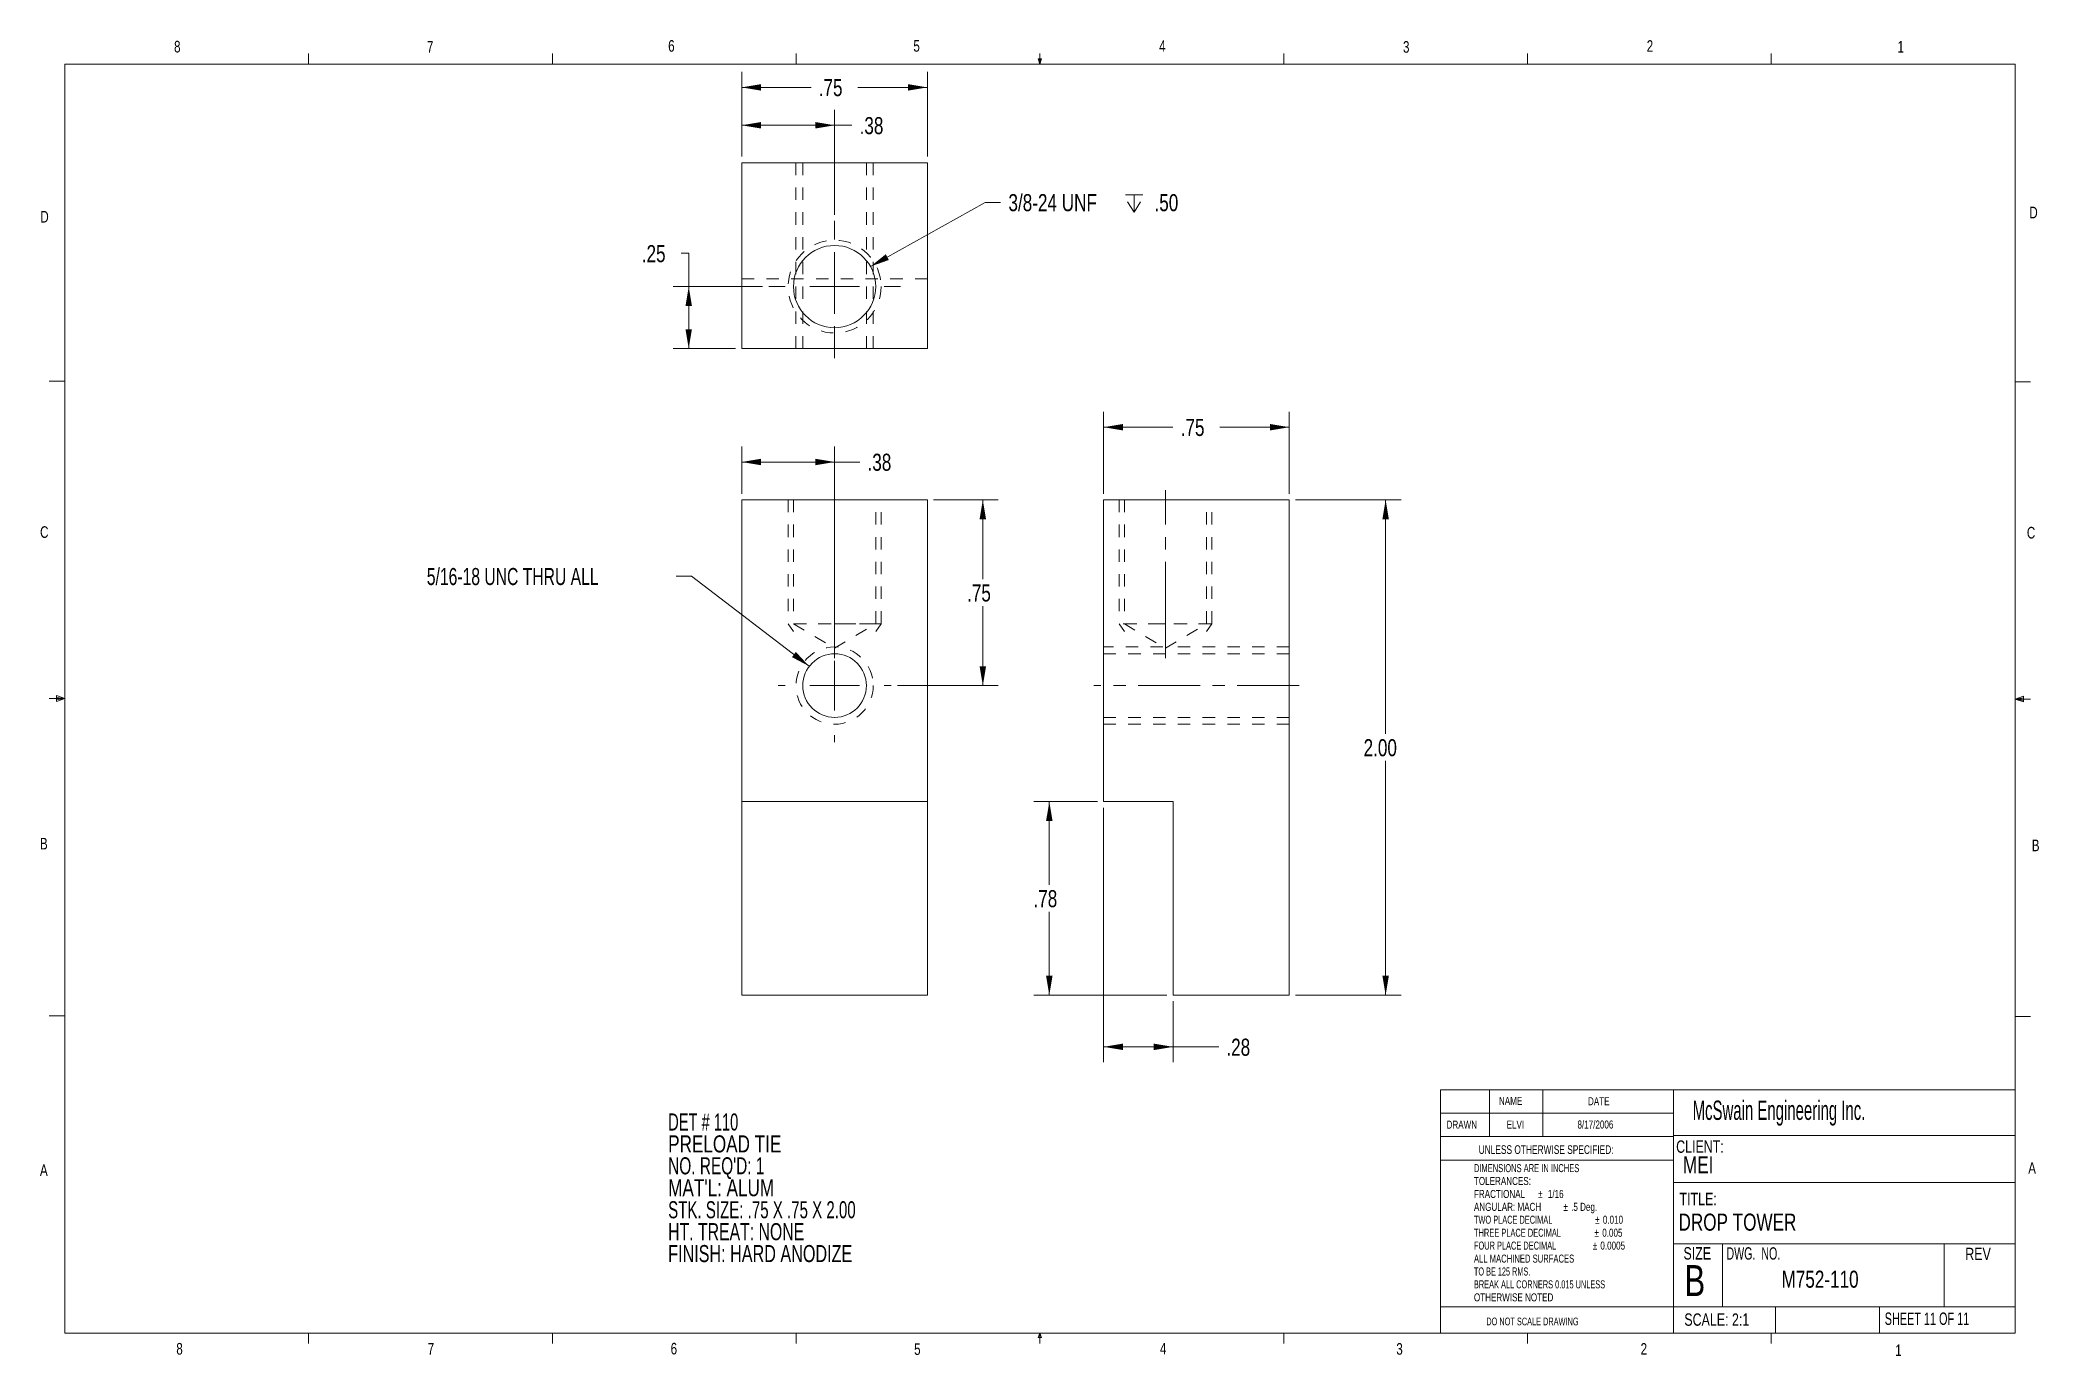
# Model space of a CAD drawing. Header units: inches. Extents: x 0.4 to 16.6, y 0.2 to 10.8.
import ezdxf

# ---------------------------------------------------------------- set-up
doc = ezdxf.new("R2010")
doc.units = ezdxf.units.IN
doc.header["$MEASUREMENT"] = 0
doc.linetypes.add('CENTERX2', pattern=[0.8, 0.5, -0.1, 0.1, -0.1])
doc.linetypes.add('HIDDEN', pattern=[0.075, 0.05, -0.025])
doc.layers.add('FORMAT', color=7, linetype='Continuous', lineweight=0)
doc.styles.add('SLDTEXTSTYLE0', font='TXT', dxfattribs={"width": 0.75})
doc.styles.add('SLDTEXTSTYLE1', font='TXT', dxfattribs={"width": 0.698864})
doc.styles.add('SLDTEXTSTYLE10', font='TXT', dxfattribs={"width": 0.5775})
doc.styles.add('SLDTEXTSTYLE11', font='TXT', dxfattribs={"width": 0.6875})
doc.styles.add('SLDTEXTSTYLE12', font='TXT', dxfattribs={"width": 0.675})
doc.styles.add('SLDTEXTSTYLE13', font='TXT', dxfattribs={"width": 0.66})
doc.styles.add('SLDTEXTSTYLE14', font='TXT', dxfattribs={"width": 0.692308})
doc.styles.add('SLDTEXTSTYLE15', font='TXT', dxfattribs={"width": 0.708333})
doc.styles.add('SLDTEXTSTYLE2', font='TXT', dxfattribs={"width": 0.631579})
doc.styles.add('SLDTEXTSTYLE3', font='TXT', dxfattribs={"width": 0.671053})
doc.styles.add('SLDTEXTSTYLE4', font='TXT', dxfattribs={"width": 0.666667})
doc.styles.add('SLDTEXTSTYLE5', font='TXT', dxfattribs={"width": 0.710526})
doc.styles.add('SLDTEXTSTYLE6', font='TXT', dxfattribs={"width": 0.65625})
doc.styles.add('SLDTEXTSTYLE7', font='TXT', dxfattribs={"width": 0.685345})
doc.styles.add('SLDTEXTSTYLE8', font='TXT', dxfattribs={"width": 0.642857})
doc.styles.add('SLDTEXTSTYLE9', font='TXT', dxfattribs={"width": 0.72})
doc.dimstyles.new('SLDDIMSTYLE0', dxfattribs={"dimtxt": 0.137795, "dimasz": 0.156, "dimexe": 0, "dimexo": 0.0625, "dimgap": 0.034449, "dimtad": 0, "dimtih": 1, "dimtoh": 1, "dimlfac": 0.5, "dimzin": 12, "dimdsep": 46, "dimtxsty": 'SLDTEXTSTYLE0', "dimsah": 1, "dimcen": 0.09, "dimadec": 0, "dimazin": 0, "dimtfac": 1, "dimtdec": 3, "dimtofl": 0, "dimtmove": 0, "dimatfit": 3, "dimfxl": 0, "dimtolj": 1, "dimtzin": 12, "dimarcsym": 0})
doc.dimstyles.new('SLDDIMSTYLE1', dxfattribs={"dimtxt": 0.137795, "dimasz": 0.156, "dimexe": 0, "dimexo": 0.0625, "dimgap": 0.034449, "dimtad": 0, "dimtih": 1, "dimtoh": 1, "dimlfac": 0.5, "dimzin": 12, "dimdsep": 46, "dimtxsty": 'SLDTEXTSTYLE0', "dimsah": 1, "dimcen": 0.09, "dimadec": 0, "dimazin": 0, "dimtfac": 1, "dimtdec": 3, "dimtofl": 0, "dimtmove": 0, "dimatfit": 3, "dimfxl": 0, "dimtolj": 1, "dimtzin": 12, "dimarcsym": 0})
doc.dimstyles.new('SLDDIMSTYLE2', dxfattribs={"dimtxt": 0.137795, "dimasz": 0.156, "dimexe": 0, "dimexo": 0.0625, "dimgap": 0.034449, "dimtad": 0, "dimtih": 1, "dimtoh": 1, "dimlfac": 0.5, "dimzin": 4, "dimdsep": 46, "dimtxsty": 'SLDTEXTSTYLE0', "dimsah": 1, "dimcen": 0.09, "dimadec": 0, "dimazin": 0, "dimtfac": 1, "dimtdec": 3, "dimtofl": 0, "dimtmove": 0, "dimatfit": 3, "dimfxl": 0, "dimtolj": 1, "dimtzin": 12, "dimarcsym": 0})

# ---------------------------------------------------------------- blocks, each defined once
blk = doc.blocks.new('SW_NOTE_0')
at = {"color": 7, "linetype": 'Continuous', "lineweight": 0, "char_height": 0.065, "attachment_point": 1}
for s, insert, style in [('DIMENSIONS ARE IN INCHES', (0, 0.083), 'SLDTEXTSTYLE1'), ('TOLERANCES:', (0, -0.021), 'SLDTEXTSTYLE0'), ('FRACTIONAL', (0, -0.126), 'SLDTEXTSTYLE0'), ('%%p', (0.518, -0.126), 'SLDTEXTSTYLE0'), (' 1/16', (0.579, -0.126), 'SLDTEXTSTYLE0'), ('ANGULAR: MACH', (0, -0.23), 'SLDTEXTSTYLE0'), ('%%p', (0.723, -0.23), 'SLDTEXTSTYLE0'), ('.5 Deg.', (0.785, -0.23), 'SLDTEXTSTYLE0'), ('TWO PLACE DECIMAL    ', (0, -0.334), 'SLDTEXTSTYLE2'), ('THREE PLACE DECIMAL  ', (0, -0.439), 'SLDTEXTSTYLE3'), ('%%p', (0.974, -0.439), 'SLDTEXTSTYLE0'), ('%%p', (0.979, -0.334), 'SLDTEXTSTYLE0'), ('0.005', (1.036, -0.439), 'SLDTEXTSTYLE0'), ('0.010', (1.041, -0.334), 'SLDTEXTSTYLE0'), ('FOUR PLACE DECIMAL  ', (0, -0.543), 'SLDTEXTSTYLE4'), ('%%p', (0.959, -0.543), 'SLDTEXTSTYLE0'), ('0.0005', (1.021, -0.543), 'SLDTEXTSTYLE0'), ('ALL MACHINED SURFACES', (0, -0.648), 'SLDTEXTSTYLE5'), ('TO BE 125 RMS.', (0, -0.752), 'SLDTEXTSTYLE6'), ('OTHERWISE NOTED', (0, -0.961), 'SLDTEXTSTYLE0'), ('BREAK ALL CORNERS 0.015 UNLESS ', (0, -0.856), 'SLDTEXTSTYLE7')]:
    blk.add_mtext(s, dxfattribs=dict(at, insert=insert, style=style))
blk = doc.blocks.new('SW_NOTE_1')
at = {"color": 7, "linetype": 'Continuous', "lineweight": 0, "char_height": 0.1378, "attachment_point": 1}
for s, insert, style in [('DET # 110', (0, 0.176), 'SLDTEXTSTYLE8'), ('PRELOAD TIE', (0, -0.001), 'SLDTEXTSTYLE0'), ("NO. REQ'D: 1", (0, -0.178), 'SLDTEXTSTYLE12'), ("MAT'L: ALUM", (0, -0.355), 'SLDTEXTSTYLE0'), ('STK. SIZE: .75 X .75 X 2.00', (0, -0.533), 'SLDTEXTSTYLE13'), ('HT. TREAT: NONE', (0, -0.71), 'SLDTEXTSTYLE14'), ('FINISH: HARD ANODIZE', (0, -0.887), 'SLDTEXTSTYLE15')]:
    blk.add_mtext(s, dxfattribs=dict(at, insert=insert, style=style))
blk = doc.blocks.new('*D3')
at = {"color": 7, "linetype": 'Continuous', "lineweight": 0}
for p, q in [((5.688, 6.505), (5.563, 6.505)), ((6.638, 5.778), (5.688, 6.505))]:
    blk.add_line(p, q, dxfattribs=at)
blk.add_solid([(6.638, 5.778), (6.53, 5.894), (6.499, 5.852)], dxfattribs=at)
at = {"color": 7, "linetype": 'Continuous', "lineweight": 0, "insert": (3.55, 6.572), "char_height": 0.1378, "attachment_point": 1, "style": 'SLDTEXTSTYLE11'}
blk.add_mtext('5/16-18 UNC THRU ALL', dxfattribs=at)
blk = doc.blocks.new('*D4')
at = {"color": 7, "linetype": 'Continuous', "lineweight": 0}
for p, q in [((6.093, 7.172), (6.093, 7.553)), ((6.093, 7.428), (6.843, 7.428)), ((6.843, 6.129), (6.843, 7.553)), ((6.843, 7.428), (7.046, 7.428))]:
    blk.add_line(p, q, dxfattribs=at)
for points in [[(6.093, 7.428), (6.249, 7.402), (6.249, 7.454)], [(6.843, 7.428), (6.687, 7.454), (6.687, 7.402)]]:
    blk.add_solid(points, dxfattribs=at)
at = {"color": 7, "linetype": 'Continuous', "lineweight": 0, "insert": (7.109, 7.495), "char_height": 0.1378, "attachment_point": 1, "style": 'SLDTEXTSTYLE0'}
blk.add_mtext('.38', dxfattribs=at)
blk = doc.blocks.new('*D5')
at = {"color": 7, "linetype": 'Continuous', "lineweight": 0}
for p, q in [((7.643, 7.122), (8.165, 7.122)), ((8.04, 7.122), (8.04, 6.482)), ((8.04, 5.622), (8.04, 6.263)), ((7.35, 5.622), (8.165, 5.622))]:
    blk.add_line(p, q, dxfattribs=at)
for points in [[(8.04, 7.122), (8.014, 6.966), (8.066, 6.966)], [(8.04, 5.622), (8.066, 5.778), (8.014, 5.778)]]:
    blk.add_solid(points, dxfattribs=at)
at = {"color": 7, "linetype": 'Continuous', "lineweight": 0, "insert": (7.913, 6.439), "char_height": 0.1378, "attachment_point": 1, "style": 'SLDTEXTSTYLE0'}
blk.add_mtext('.75', dxfattribs=at)
blk = doc.blocks.new('SW_CENTERMARKSYMBOL_0')
at = {"color": 7, "linetype": 'Continuous', "lineweight": 0}
for p, q in [((0, 0.4), (0, 0.457)), ((0, 0), (0, 0.2)), ((-0.4, 0), (-0.457, 0)), ((0, 0), (-0.2, 0)), ((0, 0), (0, -0.2)), ((0, 0), (0.2, 0)), ((0.4, 0), (0.457, 0)), ((0, -0.4), (0, -0.457))]:
    blk.add_line(p, q, dxfattribs=at)
blk = doc.blocks.new('*D7')
at = {"color": 7, "linetype": 'Continuous', "lineweight": 0}
for p, q in [((6.093, 9.895), (6.093, 10.579)), ((7.593, 9.895), (7.593, 10.579)), ((6.093, 10.454), (6.653, 10.454)), ((7.593, 10.454), (7.032, 10.454))]:
    blk.add_line(p, q, dxfattribs=at)
for points in [[(6.093, 10.454), (6.249, 10.428), (6.249, 10.48)], [(7.593, 10.454), (7.437, 10.48), (7.437, 10.428)]]:
    blk.add_solid(points, dxfattribs=at)
at = {"color": 7, "linetype": 'Continuous', "lineweight": 0, "insert": (6.715, 10.521), "char_height": 0.1378, "attachment_point": 1, "style": 'SLDTEXTSTYLE0'}
blk.add_mtext('.75', dxfattribs=at)
blk = doc.blocks.new('SW_SYMBOL_HOLE_DEPTH')
at = {"color": 0, "linetype": 'Continuous', "lineweight": 0}
for p, q in [((0, 34.4), (31.5, 34.4)), ((3.9, 21.9), (15.7, 3)), ((15.7, 34.4), (15.7, 3)), ((27.6, 21.9), (15.7, 3))]:
    blk.add_line(p, q, dxfattribs=at)
blk = doc.blocks.new('*D8')
at = {"color": 7, "linetype": 'Continuous', "lineweight": 0}
for p, q in [((7.132, 9.007), (8.059, 9.525)), ((8.059, 9.525), (8.184, 9.525))]:
    blk.add_line(p, q, dxfattribs=at)
blk.add_solid([(7.132, 9.007), (7.281, 9.06), (7.256, 9.106)], dxfattribs=at)
at = {"color": 7, "linetype": 'Continuous', "lineweight": 0, "xscale": 0.004470703125, "yscale": 0.004470703125, "zscale": 0.004470703125}
blk.add_blockref('SW_SYMBOL_HOLE_DEPTH', (9.191, 9.433), dxfattribs=at)
at = {"color": 7, "linetype": 'Continuous', "lineweight": 0, "char_height": 0.1378, "attachment_point": 1, "style": 'SLDTEXTSTYLE0'}
for s, insert in [('3/8-24 UNF', (8.247, 9.592)), (' .50', (9.388, 9.592))]:
    blk.add_mtext(s, dxfattribs=dict(at, insert=insert))
blk = doc.blocks.new('*D10')
at = {"color": 7, "linetype": 'Continuous', "lineweight": 0}
for p, q in [((6.093, 9.895), (6.093, 10.273)), ((6.843, 9.427), (6.843, 10.273)), ((6.093, 10.148), (6.843, 10.148)), ((6.843, 10.148), (6.982, 10.148))]:
    blk.add_line(p, q, dxfattribs=at)
for points in [[(6.093, 10.148), (6.249, 10.122), (6.249, 10.174)], [(6.843, 10.148), (6.687, 10.174), (6.687, 10.122)]]:
    blk.add_solid(points, dxfattribs=at)
at = {"color": 7, "linetype": 'Continuous', "lineweight": 0, "insert": (7.045, 10.214), "char_height": 0.1378, "attachment_point": 1, "style": 'SLDTEXTSTYLE0'}
blk.add_mtext('.38', dxfattribs=at)
blk = doc.blocks.new('*D11')
at = {"color": 7, "linetype": 'Continuous', "lineweight": 0}
for p, q in [((5.603, 9.114), (5.665, 9.114)), ((5.665, 9.114), (5.665, 8.845)), ((6.261, 8.845), (5.54, 8.845)), ((5.665, 8.845), (5.665, 8.345)), ((6.043, 8.345), (5.54, 8.345))]:
    blk.add_line(p, q, dxfattribs=at)
for points in [[(5.665, 8.845), (5.639, 8.689), (5.691, 8.689)], [(5.665, 8.345), (5.691, 8.501), (5.639, 8.501)]]:
    blk.add_solid(points, dxfattribs=at)
at = {"color": 7, "linetype": 'Continuous', "lineweight": 0, "insert": (5.286, 9.18), "char_height": 0.1378, "attachment_point": 1, "style": 'SLDTEXTSTYLE0'}
blk.add_mtext('.25', dxfattribs=at)
blk = doc.blocks.new('SW_CENTERMARKSYMBOL_1')
at = {"color": 7, "linetype": 'Continuous', "lineweight": 0}
for p, q in [((0, 0.4), (0, 0.532)), ((0, 0), (0, 0.2)), ((-0.4, 0), (-0.532, 0)), ((0, 0), (-0.2, 0)), ((0, 0), (0, -0.2)), ((0, 0), (0.2, 0)), ((0.4, 0), (0.532, 0)), ((0, -0.4), (0, -0.532))]:
    blk.add_line(p, q, dxfattribs=at)
blk = doc.blocks.new('*D13')
at = {"color": 7, "linetype": 'Continuous', "lineweight": 0}
for p, q in [((9.015, 7.172), (9.015, 7.834)), ((10.515, 7.172), (10.515, 7.834)), ((9.015, 7.709), (9.575, 7.709)), ((10.515, 7.709), (9.955, 7.709))]:
    blk.add_line(p, q, dxfattribs=at)
for points in [[(9.015, 7.709), (9.171, 7.683), (9.171, 7.735)], [(10.515, 7.709), (10.359, 7.735), (10.359, 7.683)]]:
    blk.add_solid(points, dxfattribs=at)
at = {"color": 7, "linetype": 'Continuous', "lineweight": 0, "insert": (9.638, 7.776), "char_height": 0.1378, "attachment_point": 1, "style": 'SLDTEXTSTYLE0'}
blk.add_mtext('.75', dxfattribs=at)
blk = doc.blocks.new('*D14')
at = {"color": 7, "linetype": 'Continuous', "lineweight": 0}
for p, q in [((10.565, 7.122), (11.418, 7.122)), ((11.293, 7.122), (11.293, 5.232)), ((11.293, 3.122), (11.293, 5.013)), ((10.565, 3.122), (11.418, 3.122))]:
    blk.add_line(p, q, dxfattribs=at)
for points in [[(11.293, 7.122), (11.267, 6.966), (11.319, 6.966)], [(11.293, 3.122), (11.319, 3.278), (11.267, 3.278)]]:
    blk.add_solid(points, dxfattribs=at)
at = {"color": 7, "linetype": 'Continuous', "lineweight": 0, "insert": (11.115, 5.189), "char_height": 0.1378, "attachment_point": 1, "style": 'SLDTEXTSTYLE0'}
blk.add_mtext('2.00', dxfattribs=at)
blk = doc.blocks.new('*D15')
at = {"color": 7, "linetype": 'Continuous', "lineweight": 0}
for p, q in [((9.015, 4.635), (9.015, 2.579)), ((9.577, 3.072), (9.577, 2.579)), ((9.015, 2.704), (9.577, 2.704)), ((9.577, 2.704), (9.945, 2.704))]:
    blk.add_line(p, q, dxfattribs=at)
for points in [[(9.015, 2.704), (9.171, 2.678), (9.171, 2.73)], [(9.577, 2.704), (9.421, 2.73), (9.421, 2.678)]]:
    blk.add_solid(points, dxfattribs=at)
at = {"color": 7, "linetype": 'Continuous', "lineweight": 0, "insert": (10.007, 2.77), "char_height": 0.1378, "attachment_point": 1, "style": 'SLDTEXTSTYLE0'}
blk.add_mtext('.28', dxfattribs=at)
blk = doc.blocks.new('*D16')
at = {"color": 7, "linetype": 'Continuous', "lineweight": 0}
for p, q in [((8.965, 4.685), (8.452, 4.685)), ((8.577, 4.685), (8.577, 4.013)), ((8.577, 3.122), (8.577, 3.794)), ((9.527, 3.122), (8.452, 3.122))]:
    blk.add_line(p, q, dxfattribs=at)
for points in [[(8.577, 4.685), (8.551, 4.529), (8.603, 4.529)], [(8.577, 3.122), (8.603, 3.278), (8.551, 3.278)]]:
    blk.add_solid(points, dxfattribs=at)
at = {"color": 7, "linetype": 'Continuous', "lineweight": 0, "insert": (8.449, 3.97), "char_height": 0.1378, "attachment_point": 1, "style": 'SLDTEXTSTYLE0'}
blk.add_mtext('.78', dxfattribs=at)

msp = doc.modelspace()

# ---------------------------------------------------------------- linework, layer by layer
at = {"color": 7, "linetype": 'Continuous', "lineweight": 0}
for p, q in [((2.595, 10.642), (2.595, 10.727)), ((4.564, 10.642), (4.564, 10.727)), ((6.532, 10.642), (6.532, 10.727)), ((8.501, 10.642), (8.488, 10.684)), ((8.514, 10.684), (8.488, 10.684)), ((8.494, 10.684), (8.501, 10.642)), ((8.501, 10.642), (8.501, 10.727)), ((8.501, 10.642), (8.514, 10.684)), ((8.506, 10.684), (8.501, 10.642)), ((10.47, 10.642), (10.47, 10.727)), ((12.439, 10.642), (12.439, 10.727)), ((14.407, 10.642), (14.407, 10.727)), ((0.626, 10.642), (16.376, 10.642)), ((0.626, 10.642), (0.626, 0.392)), ((16.376, 0.392), (16.376, 10.642)), ((0.626, 8.08), (0.501, 8.08)), ((16.376, 8.075), (16.501, 8.075)), ((0.626, 5.517), (0.501, 5.517)), ((0.559, 5.541), (0.559, 5.494)), ((0.626, 5.517), (0.559, 5.541)), ((0.626, 5.517), (0.559, 5.526)), ((0.626, 5.517), (0.559, 5.507)), ((0.626, 5.517), (0.559, 5.494)), ((16.376, 5.513), (16.443, 5.537)), ((16.376, 5.513), (16.443, 5.522)), ((16.376, 5.513), (16.501, 5.513)), ((16.376, 5.513), (16.443, 5.49)), ((16.376, 5.513), (16.443, 5.502)), ((16.443, 5.537), (16.443, 5.49)), ((0.626, 2.955), (0.501, 2.955)), ((16.376, 2.95), (16.501, 2.95)), ((11.737, 2.356), (11.737, 0.392)), ((11.737, 2.356), (16.376, 2.356)), ((12.132, 2.356), (12.132, 1.981)), ((12.563, 2.356), (12.563, 1.981)), ((13.618, 2.356), (13.618, 0.392)), ((11.737, 2.169), (13.618, 2.169)), ((11.737, 1.981), (13.618, 1.981)), ((13.618, 1.989), (16.376, 1.989)), ((13.618, 1.788), (11.737, 1.788)), ((13.618, 1.607), (16.376, 1.607)), ((13.618, 1.112), (16.376, 1.112)), ((14.013, 1.112), (14.013, 0.605)), ((15.804, 1.112), (15.804, 0.605)), ((13.618, 0.605), (11.737, 0.605)), ((13.618, 0.605), (16.376, 0.605)), ((14.441, 0.605), (14.441, 0.392)), ((15.28, 0.605), (15.28, 0.392)), ((16.376, 0.392), (0.626, 0.392)), ((2.595, 0.392), (2.595, 0.307)), ((4.564, 0.392), (4.564, 0.307)), ((6.532, 0.392), (6.532, 0.307)), ((8.488, 0.357), (8.501, 0.392)), ((8.514, 0.357), (8.488, 0.357)), ((8.501, 0.392), (8.501, 0.307)), ((8.501, 0.392), (8.514, 0.357)), ((10.47, 0.392), (10.47, 0.307)), ((12.439, 0.392), (12.439, 0.307)), ((14.407, 0.392), (14.407, 0.307))]:
    msp.add_line(p, q, dxfattribs=at)
at = {"color": 7, "linetype": 'CENTERX2', "lineweight": 0}
for p, q in [((6.843, 9.924), (6.843, 8.266)), ((6.843, 6.122), (6.843, 7.201)), ((9.515, 6.122), (9.515, 7.201)), ((6.843, 6.122), (6.843, 5.844)), ((9.515, 6.122), (9.515, 5.844)), ((10.594, 5.622), (8.936, 5.622))]:
    msp.add_line(p, q, dxfattribs=at)
at = {"color": 7, "linetype": 'Continuous', "lineweight": 15}
for p, q in [((6.093, 9.845), (6.093, 8.345)), ((7.593, 9.845), (6.093, 9.845)), ((7.593, 9.845), (7.593, 8.345)), ((7.593, 8.345), (6.093, 8.345)), ((7.593, 7.122), (6.093, 7.122)), ((6.093, 7.122), (6.093, 4.685)), ((7.593, 7.122), (7.593, 4.685)), ((9.015, 7.122), (9.015, 4.685)), ((10.515, 7.122), (9.015, 7.122)), ((10.515, 3.122), (10.515, 7.122)), ((7.593, 4.685), (6.093, 4.685)), ((6.093, 4.685), (6.093, 3.122)), ((7.593, 4.685), (7.593, 3.122)), ((9.015, 4.685), (9.577, 4.685)), ((9.577, 4.685), (9.577, 3.122)), ((7.593, 3.122), (6.093, 3.122)), ((9.577, 3.122), (10.515, 3.122))]:
    msp.add_line(p, q, dxfattribs=at)
at = {"color": 7, "linetype": 'HIDDEN', "lineweight": 0}
for p, q in [((6.53, 9.845), (6.53, 8.345)), ((7.155, 8.345), (7.155, 9.845)), ((6.468, 7.122), (6.468, 6.122)), ((7.218, 6.122), (7.218, 7.122)), ((9.14, 7.122), (9.14, 6.122)), ((9.89, 6.122), (9.89, 7.122)), ((6.468, 6.122), (6.511, 6.058)), ((7.215, 6.122), (6.468, 6.122)), ((7.175, 6.058), (7.218, 6.122)), ((7.218, 6.122), (7.215, 6.122)), ((9.14, 6.122), (9.183, 6.058)), ((9.474, 6.122), (9.14, 6.122)), ((9.515, 6.122), (9.474, 6.122)), ((9.89, 6.122), (9.515, 6.122)), ((9.847, 6.058), (9.89, 6.122)), ((9.495, 5.935), (9.015, 5.935)), ((10.515, 5.935), (9.535, 5.935)), ((9.015, 5.31), (10.515, 5.31))]:
    msp.add_line(p, q, dxfattribs=at)
at = {"color": 9, "linetype": 'HIDDEN', "lineweight": 0}
for p, q in [((6.586, 9.845), (6.586, 8.345)), ((7.1, 8.345), (7.1, 9.845)), ((7.593, 8.907), (6.093, 8.907)), ((6.511, 7.122), (6.511, 6.122)), ((7.175, 6.122), (7.175, 7.122)), ((9.183, 7.122), (9.183, 6.122)), ((9.847, 6.122), (9.847, 7.122)), ((6.511, 6.122), (6.843, 6.122)), ((6.511, 6.122), (6.843, 5.923)), ((6.843, 6.122), (7.175, 6.122)), ((6.843, 5.923), (7.175, 6.122)), ((9.183, 6.122), (9.847, 6.122)), ((9.183, 6.122), (9.515, 5.923)), ((9.515, 5.923), (9.847, 6.122)), ((10.515, 5.879), (9.015, 5.879)), ((9.015, 5.365), (10.515, 5.365))]:
    msp.add_line(p, q, dxfattribs=at)
at = {"color": 7, "linetype": 'HIDDEN', "lineweight": 0}
for centre, radius in [((6.843, 8.845), 0.375), ((6.843, 5.622), 0.312)]:
    msp.add_circle(centre, radius, dxfattribs=at)
at = {"color": 7, "linetype": 'Continuous', "lineweight": 15}
for centre, radius in [((6.843, 8.845), 0.332), ((6.843, 5.622), 0.257)]:
    msp.add_circle(centre, radius, dxfattribs=at)

# ---------------------------------------------------------------- block references
at = {"color": 7, "linetype": 'Continuous', "lineweight": 0}
for name, p in [('SW_CENTERMARKSYMBOL_1', (6.843, 8.845)), ('SW_CENTERMARKSYMBOL_0', (6.843, 5.622)), ('SW_NOTE_1', (5.499, 1.99)), ('SW_NOTE_0', (12.006, 1.674))]:
    msp.add_blockref(name, p, dxfattribs=at)

# ---------------------------------------------------------------- texts
at = {"color": 7, "linetype": 'Continuous', "lineweight": 0, "attachment_point": 1}
for s, insert, char_height, style in [('8', (1.509, 10.83), 0.0937, 'SLDTEXTSTYLE0'), ('7', (3.551, 10.828), 0.0937, 'SLDTEXTSTYLE0'), ('6', (5.499, 10.836), 0.0937, 'SLDTEXTSTYLE0'), ('5', (7.479, 10.836), 0.0937, 'SLDTEXTSTYLE0'), ('4', (9.464, 10.835), 0.0937, 'SLDTEXTSTYLE0'), ('3', (11.433, 10.828), 0.0937, 'SLDTEXTSTYLE0'), ('2', (13.401, 10.835), 0.0937, 'SLDTEXTSTYLE0'), ('1', (15.427, 10.829), 0.0937, 'SLDTEXTSTYLE0'), ('D', (0.429, 9.456), 0.0937, 'SLDTEXTSTYLE0'), ('D', (16.491, 9.49), 0.0937, 'SLDTEXTSTYLE0'), ('C', (0.427, 6.909), 0.0937, 'SLDTEXTSTYLE0'), ('C', (16.471, 6.904), 0.0937, 'SLDTEXTSTYLE0'), ('B', (0.426, 4.392), 0.0937, 'SLDTEXTSTYLE0'), ('B', (16.511, 4.378), 0.0937, 'SLDTEXTSTYLE0'), ('NAME', (12.208, 2.3), 0.065, 'SLDTEXTSTYLE0'), ('DATE', (12.927, 2.297), 0.065, 'SLDTEXTSTYLE0'), ('DRAWN', (11.785, 2.108), 0.065, 'SLDTEXTSTYLE0'), ('ELVI', (12.27, 2.109), 0.065, 'SLDTEXTSTYLE0'), ('8/17/2006', (12.842, 2.109), 0.065, 'SLDTEXTSTYLE0'), ('CLIENT:', (13.639, 1.948), 0.1, 'SLDTEXTSTYLE0'), ('UNLESS OTHERWISE SPECIFIED:', (12.044, 1.909), 0.07, 'SLDTEXTSTYLE9'), ('MEI', (13.694, 1.82), 0.1378, 'SLDTEXTSTYLE0'), ('A', (0.426, 1.755), 0.0937, 'SLDTEXTSTYLE0'), ('A', (16.482, 1.772), 0.0937, 'SLDTEXTSTYLE0'), ('TITLE:', (13.666, 1.525), 0.1, 'SLDTEXTSTYLE0'), ('DROP TOWER', (13.658, 1.357), 0.1378, 'SLDTEXTSTYLE0'), ('SIZE', (13.698, 1.086), 0.1, 'SLDTEXTSTYLE0'), ('DWG.  NO.', (14.045, 1.085), 0.1, 'SLDTEXTSTYLE8'), ('REV', (15.974, 1.081), 0.1, 'SLDTEXTSTYLE0'), ('B', (13.706, 0.941), 0.25, 'SLDTEXTSTYLE0'), ('M752-110', (14.49, 0.896), 0.1378, 'SLDTEXTSTYLE0'), ('DO NOT SCALE DRAWING', (12.106, 0.517), 0.0625, 'SLDTEXTSTYLE11'), ('SCALE: 2:1', (13.705, 0.551), 0.1, 'SLDTEXTSTYLE0'), ('SHEET 11 OF 11', (15.323, 0.558), 0.1, 'SLDTEXTSTYLE6'), ('8', (1.527, 0.312), 0.0937, 'SLDTEXTSTYLE0'), ('7', (3.557, 0.312), 0.0937, 'SLDTEXTSTYLE0'), ('6', (5.519, 0.313), 0.0937, 'SLDTEXTSTYLE0'), ('5', (7.485, 0.309), 0.0937, 'SLDTEXTSTYLE0'), ('4', (9.47, 0.313), 0.0937, 'SLDTEXTSTYLE0'), ('3', (11.379, 0.311), 0.0937, 'SLDTEXTSTYLE0'), ('2', (13.352, 0.311), 0.0937, 'SLDTEXTSTYLE0'), ('1', (15.408, 0.3), 0.0937, 'SLDTEXTSTYLE0')]:
    msp.add_mtext(s, dxfattribs=dict(at, insert=insert, char_height=char_height, style=style))
at = {"layer": 'FORMAT', "color": 7, "insert": (13.772, 2.27), "char_height": 0.15625, "attachment_point": 1, "style": 'SLDTEXTSTYLE10'}
msp.add_mtext('McSwain Engineering Inc.', dxfattribs=at)

# ---------------------------------------------------------------- dimensions: what is measured, and where the dimension line sits
at = {"color": 7, "linetype": 'Continuous', "lineweight": 0}
for base, p1, p2, picture, middle in [((7.593, 10.454), (6.093, 9.845), (7.593, 9.845), '*D7', (6.843, 10.454)), ((6.092635796, 10.147835052), (6.842635796, 8.84499108), (6.092635796, 9.84499108), '*D10', (7.172047128, 10.147835052)), ((9.015, 7.709), (10.515, 7.122), (9.015, 7.122), '*D13', (9.765, 7.709)), ((6.092635796, 7.42808542), (6.842635796, 5.622237174), (6.092635796, 7.122237174), '*D4', (7.235891016, 7.42808542))]:
    dim = msp.add_linear_dim(base=base, p1=p1, p2=p2, dimstyle='SLDDIMSTYLE1', override={"dimtxt": 0.137795, "dimasz": 0.156, "dimexe": 0.125, "dimexo": 0.05, "dimgap": 0.06, "dimtad": 0, "dimtih": 1, "dimtoh": 1, "dimlfac": 0.5, "dimzin": 12, "dimtzin": 12}, dxfattribs=at)
    dim.commit()
    dim.dimension.update_dxf_attribs({"geometry": picture, "text_midpoint": middle, "dimtype": 160})
for p1, p2, text, picture, middle in [((6.553, 8.683), (7.132, 9.007), '3/8-24 UNF{\\fGDT;x} .50', '*D8', (8.97, 9.525)), ((7.047, 5.466), (6.638, 5.778), '5/16-18 UNC THRU ALL', '*D3', (4.525, 6.505))]:
    dim = msp.add_diameter_dim_2p(p1=p1, p2=p2, text=text, dimstyle='SLDDIMSTYLE0', override={"dimtxt": 0.137795, "dimasz": 0.156, "dimexe": 0.125, "dimexo": 0.05, "dimgap": 0.06, "dimtad": 0, "dimtih": 1, "dimtoh": 1, "dimlfac": 0.5, "dimzin": 12, "dimpost": '<>', "dimtzin": 12}, dxfattribs=at)
    dim.commit()
    dim.dimension.update_dxf_attribs({"geometry": picture, "text_midpoint": middle, "dimtype": 163})
for base, p1, p2, angle, dimstyle, override, picture, middle in [((5.665, 8.345), (6.843, 8.845), (6.093, 8.345), 90, 'SLDDIMSTYLE1', {"dimtxt": 0.137795, "dimasz": 0.156, "dimexe": 0.125, "dimexo": 0.05, "dimgap": 0.06, "dimtad": 0, "dimtih": 1, "dimtoh": 1, "dimlfac": 0.5, "dimzin": 12, "dimtzin": 12}, '*D11', (5.665, 9.114)), ((8.04, 7.122), (6.843, 5.622), (7.593, 7.122), 90, 'SLDDIMSTYLE1', {"dimtxt": 0.137795, "dimasz": 0.156, "dimexe": 0.125, "dimexo": 0.05, "dimgap": 0.06, "dimtad": 0, "dimtih": 1, "dimtoh": 1, "dimlfac": 0.5, "dimzin": 12, "dimtzin": 12}, '*D5', (8.04, 6.372)), ((11.293, 7.122), (10.515, 3.122), (10.515, 7.122), 90, 'SLDDIMSTYLE2', {"dimtxt": 0.137795, "dimasz": 0.156, "dimexe": 0.125, "dimexo": 0.05, "dimgap": 0.06, "dimtad": 0, "dimtih": 1, "dimtoh": 1, "dimlfac": 0.5, "dimzin": 4, "dimtzin": 12}, '*D14', (11.293, 5.122)), ((8.577, 3.122), (9.015, 4.685), (9.577, 3.122), 90, 'SLDDIMSTYLE1', {"dimtxt": 0.137795, "dimasz": 0.156, "dimexe": 0.125, "dimexo": 0.05, "dimgap": 0.06, "dimtad": 0, "dimtih": 1, "dimtoh": 1, "dimlfac": 0.5, "dimzin": 12, "dimtzin": 12}, '*D16', (8.577, 3.903)), ((9.577, 2.704), (9.015, 4.685), (9.577, 3.122), 0, 'SLDDIMSTYLE1', {"dimtxt": 0.137795, "dimasz": 0.156, "dimexe": 0.125, "dimexo": 0.05, "dimgap": 0.06, "dimtad": 0, "dimtih": 1, "dimtoh": 1, "dimlfac": 0.5, "dimzin": 12, "dimtzin": 12}, '*D15', (10.134, 2.704))]:
    dim = msp.add_linear_dim(base=base, p1=p1, p2=p2, angle=angle, dimstyle=dimstyle, override=override, dxfattribs=at)
    dim.commit()
    dim.dimension.update_dxf_attribs({"geometry": picture, "text_midpoint": middle, "dimtype": 160})

doc.saveas('drawing.dxf')
